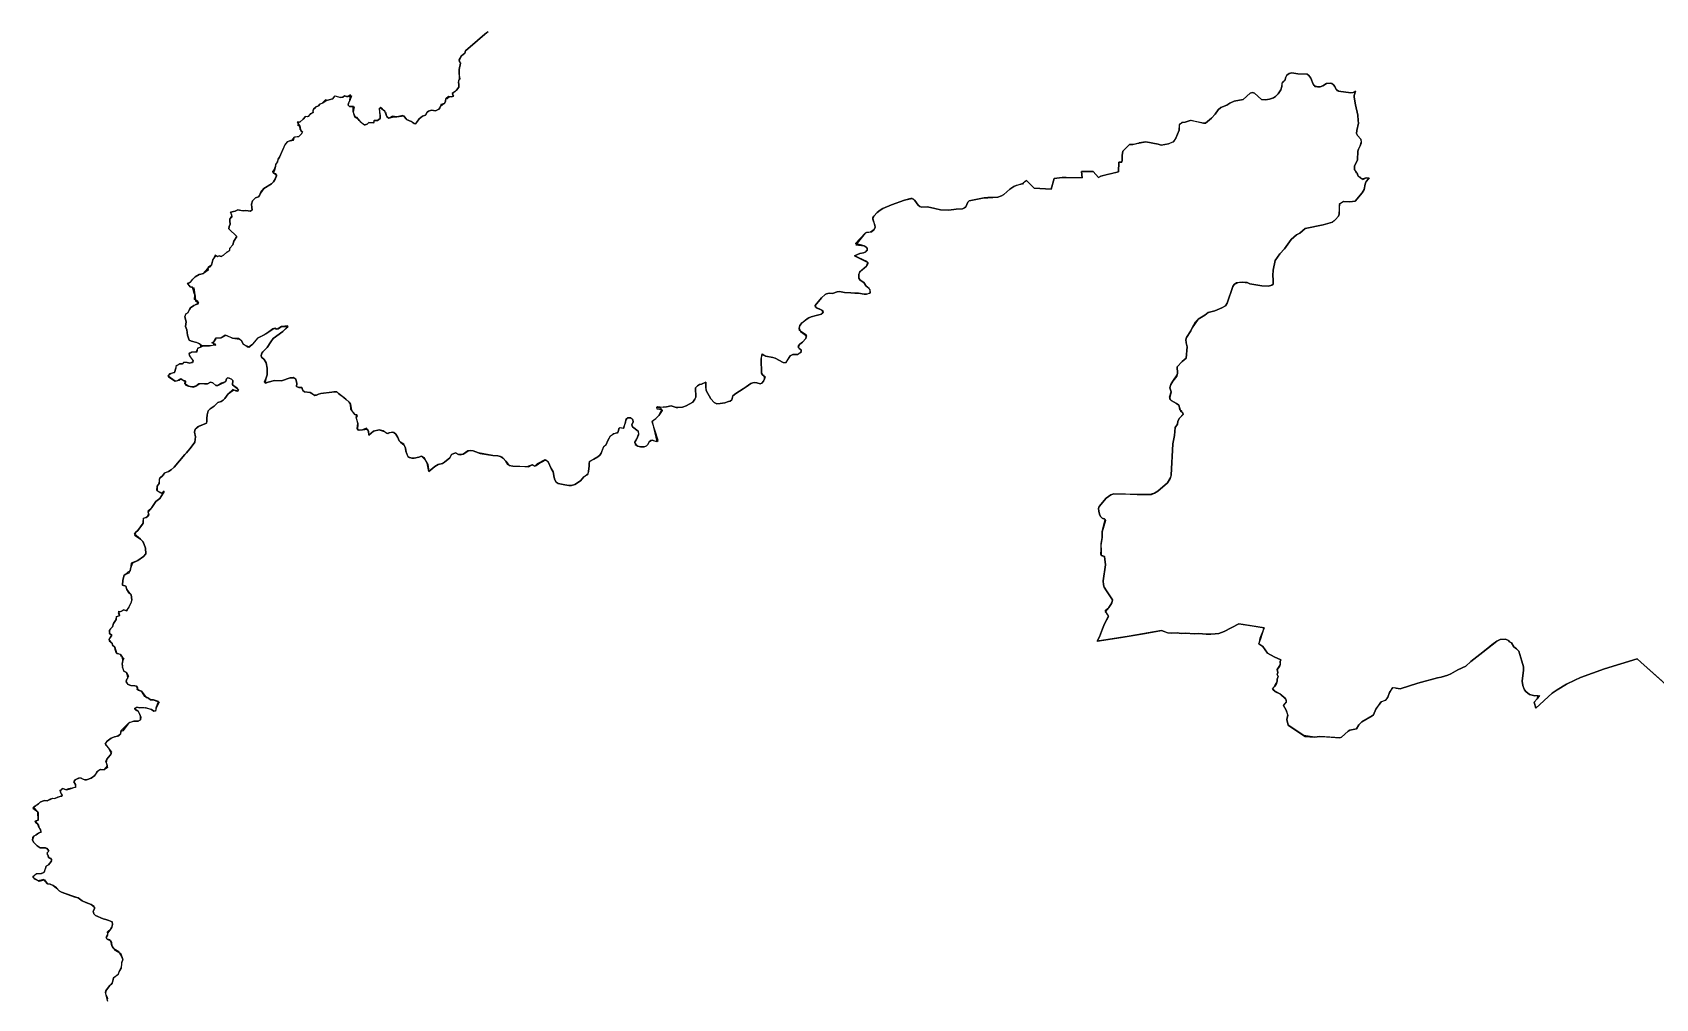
# Model space of a CAD drawing. Extents: x -74 to -34.8, y -33.8 to 5.3.
# Drawn here: x -38.766 to -36.813, y -7.14 to -5.977 of the extents above; entities that cross this region are included whole.
import ezdxf

# ---------------------------------------------------------------- set-up
doc = ezdxf.new("R2010")
doc.units = 0
doc.header["$LTSCALE"] = 2
doc.layers.add('UFEBRASIL', color=7, linetype='Continuous')

msp = doc.modelspace()

# ---------------------------------------------------------------- linework, layer by layer
at = {"layer": 'UFEBRASIL'}
for points in [[(-38.218, -5.977), (-38.2214, -5.9794), (-38.23, -5.9869), (-38.2445, -5.9995), (-38.2453, -6.002), (-38.2494, -6.0054), (-38.2527, -6.0119), (-38.2507, -6.0141), (-38.2524, -6.0217), (-38.2524, -6.027), (-38.2523, -6.034), (-38.2529, -6.0352), (-38.2532, -6.0375), (-38.2526, -6.0395), (-38.2526, -6.0431), (-38.2556, -6.0468), (-38.2608, -6.0514), (-38.2592, -6.0538), (-38.2614, -6.0548), (-38.265, -6.0542), (-38.2683, -6.0572), (-38.2687, -6.0577), (-38.2688, -6.0598), (-38.27, -6.0627), (-38.2744, -6.0638), (-38.2749, -6.0658), (-38.277, -6.07), (-38.2808, -6.0714), (-38.2854, -6.0709), (-38.289, -6.0721), (-38.2908, -6.0732), (-38.2928, -6.0768), (-38.2963, -6.0781), (-38.3004, -6.0811), (-38.3048, -6.087), (-38.3065, -6.087), (-38.3102, -6.0844), (-38.3158, -6.0819), (-38.3199, -6.077), (-38.3271, -6.0786), (-38.3324, -6.0781), (-38.3368, -6.0804), (-38.3396, -6.0777), (-38.34, -6.0765), (-38.3416, -6.0721), (-38.3445, -6.07), (-38.3468, -6.0673), (-38.3483, -6.07), (-38.3473, -6.077), (-38.3474, -6.0807), (-38.3504, -6.0832), (-38.3544, -6.0831), (-38.3559, -6.0864), (-38.361, -6.0857), (-38.3631, -6.0876), (-38.3662, -6.0883), (-38.3678, -6.0876), (-38.3725, -6.0833), (-38.3749, -6.0796), (-38.377, -6.0794), (-38.3781, -6.0775), (-38.3798, -6.0723), (-38.3798, -6.066), (-38.3842, -6.0662), (-38.3857, -6.0647), (-38.3855, -6.0624), (-38.3838, -6.0591), (-38.383, -6.0523), (-38.3856, -6.0543), (-38.3879, -6.0542), (-38.3904, -6.0533), (-38.3923, -6.055), (-38.395, -6.0554), (-38.4023, -6.054), (-38.4049, -6.0573), (-38.4106, -6.059), (-38.4132, -6.0583), (-38.4175, -6.0629), (-38.4198, -6.0636), (-38.4215, -6.0657), (-38.4242, -6.0667), (-38.4274, -6.0694), (-38.4282, -6.071), (-38.4281, -6.0735), (-38.4312, -6.0755), (-38.4347, -6.0789), (-38.4373, -6.0784), (-38.4399, -6.0817), (-38.4435, -6.0847), (-38.4473, -6.0853), (-38.444, -6.0901), (-38.4435, -6.0908), (-38.4433, -6.0953), (-38.4408, -6.0969), (-38.4421, -6.0993), (-38.4453, -6.1023), (-38.4512, -6.1037), (-38.4534, -6.1067), (-38.4591, -6.1089), (-38.4621, -6.1123), (-38.4684, -6.1272), (-38.47, -6.1297), (-38.4715, -6.1343), (-38.4734, -6.136), (-38.4734, -6.1384), (-38.4739, -6.1416), (-38.4746, -6.1433), (-38.476, -6.146), (-38.4753, -6.1466), (-38.4721, -6.1487), (-38.4721, -6.1497), (-38.4736, -6.1538), (-38.4755, -6.157), (-38.4781, -6.1594), (-38.4871, -6.1652), (-38.4911, -6.1705), (-38.4923, -6.1734), (-38.4936, -6.1751), (-38.4974, -6.1764), (-38.5008, -6.1797), (-38.502, -6.1838), (-38.5018, -6.188), (-38.5013, -6.1909), (-38.5031, -6.1922), (-38.5089, -6.1916), (-38.5128, -6.192), (-38.5185, -6.1909), (-38.5219, -6.1923), (-38.5272, -6.1934), (-38.5259, -6.1982), (-38.5259, -6.1994), (-38.528, -6.2019), (-38.5283, -6.2043), (-38.5278, -6.2081), (-38.5291, -6.2107), (-38.5293, -6.2137), (-38.5197, -6.223), (-38.5234, -6.2283), (-38.5247, -6.2329), (-38.5282, -6.2367), (-38.529, -6.2399), (-38.5316, -6.2415), (-38.5358, -6.2454), (-38.5385, -6.2469), (-38.5409, -6.2462), (-38.5429, -6.2467), (-38.5459, -6.2454), (-38.5485, -6.2507), (-38.5501, -6.2573), (-38.5535, -6.2592), (-38.5548, -6.2615), (-38.5544, -6.2634), (-38.5598, -6.2672), (-38.5629, -6.268), (-38.565, -6.2685), (-38.5697, -6.2715), (-38.5727, -6.2741), (-38.5762, -6.2783), (-38.5787, -6.2803), (-38.5771, -6.2816), (-38.576, -6.2835), (-38.5715, -6.2844), (-38.5704, -6.293), (-38.57, -6.2944), (-38.5695, -6.3005), (-38.566, -6.3026), (-38.5667, -6.3044), (-38.5714, -6.306), (-38.5753, -6.3086), (-38.5767, -6.3105), (-38.5787, -6.3148), (-38.5813, -6.3162), (-38.5821, -6.3193), (-38.5807, -6.3254), (-38.5815, -6.331), (-38.5797, -6.3351), (-38.5789, -6.3416), (-38.5771, -6.3474), (-38.5743, -6.3486), (-38.568, -6.3502), (-38.5632, -6.3527), (-38.5633, -6.356), (-38.5653, -6.3567), (-38.5667, -6.3571), (-38.5692, -6.3621), (-38.574, -6.3619), (-38.5771, -6.3642), (-38.5769, -6.3657), (-38.5759, -6.3678), (-38.5723, -6.3723), (-38.5731, -6.3749), (-38.5761, -6.3754), (-38.5796, -6.3743), (-38.5839, -6.3744), (-38.5851, -6.3762), (-38.5882, -6.376), (-38.593, -6.3793), (-38.5932, -6.3814), (-38.5949, -6.3866), (-38.6007, -6.388), (-38.6022, -6.3909), (-38.6018, -6.3917), (-38.5941, -6.3969), (-38.5893, -6.3956), (-38.5871, -6.3943), (-38.5832, -6.3965), (-38.5811, -6.3976), (-38.5824, -6.4003), (-38.581, -6.4018), (-38.5777, -6.4029), (-38.572, -6.4041), (-38.5691, -6.4029), (-38.5644, -6.3997), (-38.5588, -6.4003), (-38.555, -6.4002), (-38.5515, -6.3982), (-38.5487, -6.3989), (-38.5448, -6.4023), (-38.5427, -6.402), (-38.5363, -6.399), (-38.5329, -6.3969), (-38.5322, -6.3943), (-38.5308, -6.3931), (-38.5294, -6.3929), (-38.5263, -6.3947), (-38.5245, -6.3961), (-38.5248, -6.4012), (-38.5179, -6.4068), (-38.5198, -6.4093), (-38.5245, -6.4071), (-38.53, -6.4122), (-38.534, -6.4177), (-38.5362, -6.4199), (-38.5384, -6.4213), (-38.5426, -6.4228), (-38.547, -6.427), (-38.5517, -6.4302), (-38.5543, -6.4328), (-38.5554, -6.4375), (-38.556, -6.4418), (-38.5558, -6.4451), (-38.5564, -6.4476), (-38.567, -6.4521), (-38.5698, -6.4549), (-38.5705, -6.4582), (-38.5694, -6.464), (-38.5704, -6.4702), (-38.5758, -6.478), (-38.5786, -6.4813), (-38.5804, -6.4833), (-38.5823, -6.4854), (-38.595, -6.5004), (-38.5986, -6.5038), (-38.6019, -6.5057), (-38.6068, -6.5076), (-38.6084, -6.5104), (-38.613, -6.5147), (-38.6131, -6.5202), (-38.6156, -6.5233), (-38.6154, -6.5289), (-38.6135, -6.5296), (-38.6119, -6.5308), (-38.6094, -6.5318), (-38.6071, -6.5296), (-38.6084, -6.5319), (-38.6122, -6.5383), (-38.6171, -6.5419), (-38.6219, -6.5491), (-38.6269, -6.5547), (-38.6257, -6.558), (-38.6272, -6.5598), (-38.6289, -6.5609), (-38.6326, -6.5624), (-38.6326, -6.568), (-38.6331, -6.5692), (-38.6387, -6.5767), (-38.6411, -6.5787), (-38.643, -6.5821), (-38.6355, -6.5873), (-38.6326, -6.5905), (-38.6311, -6.5937), (-38.6297, -6.598), (-38.6292, -6.6046), (-38.6321, -6.608), (-38.6388, -6.6128), (-38.6467, -6.616), (-38.6476, -6.6228), (-38.6482, -6.6252), (-38.6509, -6.627), (-38.6532, -6.6293), (-38.6553, -6.6305), (-38.6568, -6.6366), (-38.6571, -6.6423), (-38.6533, -6.6438), (-38.6519, -6.6478), (-38.6484, -6.6524), (-38.647, -6.6542), (-38.646, -6.6603), (-38.6472, -6.664), (-38.6498, -6.669), (-38.6529, -6.6733), (-38.6556, -6.6723), (-38.6594, -6.674), (-38.6624, -6.6752), (-38.6614, -6.6794), (-38.665, -6.6811), (-38.665, -6.684), (-38.6681, -6.6886), (-38.6695, -6.6925), (-38.6732, -6.6972), (-38.6731, -6.7006), (-38.67, -6.7025), (-38.6737, -6.708), (-38.6734, -6.7096), (-38.6698, -6.7122), (-38.6693, -6.7148), (-38.6665, -6.717), (-38.6655, -6.7211), (-38.6641, -6.7248), (-38.6625, -6.7246), (-38.6597, -6.7261), (-38.6572, -6.7294), (-38.6558, -6.7309), (-38.657, -6.7331), (-38.6578, -6.7372), (-38.6572, -6.7395), (-38.6575, -6.7408), (-38.6555, -6.7458), (-38.6525, -6.7476), (-38.65, -6.7522), (-38.6519, -6.7555), (-38.6527, -6.7579), (-38.6527, -6.7598), (-38.6506, -6.7619), (-38.6473, -6.7632), (-38.6424, -6.7635), (-38.6403, -6.764), (-38.6394, -6.7659), (-38.6387, -6.769), (-38.6346, -6.7699), (-38.629, -6.7777), (-38.6262, -6.7786), (-38.6235, -6.7804), (-38.6201, -6.7805), (-38.6133, -6.7835), (-38.6166, -6.79), (-38.6174, -6.794), (-38.6195, -6.7943), (-38.6222, -6.7923), (-38.6314, -6.7903), (-38.6364, -6.7901), (-38.6401, -6.7892), (-38.6423, -6.7917), (-38.6412, -6.7928), (-38.6385, -6.7943), (-38.6363, -6.7983), (-38.6353, -6.8012), (-38.6355, -6.8046), (-38.6384, -6.806), (-38.6436, -6.8061), (-38.6502, -6.8084), (-38.6518, -6.8111), (-38.6541, -6.8141), (-38.6569, -6.8179), (-38.6594, -6.8185), (-38.6597, -6.822), (-38.6634, -6.8243), (-38.6671, -6.8249), (-38.6708, -6.8266), (-38.6756, -6.8302), (-38.6783, -6.8331), (-38.6779, -6.8345), (-38.674, -6.8382), (-38.6708, -6.8451), (-38.6723, -6.847), (-38.6762, -6.8521), (-38.677, -6.856), (-38.6754, -6.8618), (-38.6795, -6.8648), (-38.6837, -6.8645), (-38.6881, -6.8672), (-38.6907, -6.8714), (-38.6948, -6.8746), (-38.7004, -6.8766), (-38.7044, -6.8765), (-38.7072, -6.8749), (-38.7104, -6.8747), (-38.7142, -6.8768), (-38.7159, -6.8793), (-38.7139, -6.8825), (-38.714, -6.8861), (-38.7222, -6.8875), (-38.7255, -6.8887), (-38.7297, -6.8873), (-38.7324, -6.8904), (-38.7314, -6.8928), (-38.7297, -6.8956), (-38.7303, -6.8968), (-38.7351, -6.8976), (-38.7385, -6.8991), (-38.7425, -6.8997), (-38.7442, -6.8999), (-38.7479, -6.902), (-38.7514, -6.9018), (-38.7563, -6.9036), (-38.7585, -6.9058), (-38.7652, -6.9109), (-38.7592, -6.9155), (-38.7589, -6.9166), (-38.7588, -6.9253), (-38.7624, -6.9265), (-38.7596, -6.9299), (-38.7583, -6.9313), (-38.7575, -6.9346), (-38.7556, -6.938), (-38.7557, -6.9401), (-38.7584, -6.9408), (-38.761, -6.9432), (-38.764, -6.9446), (-38.7653, -6.9479), (-38.7656, -6.9495), (-38.764, -6.9524), (-38.7598, -6.9564), (-38.7563, -6.9585), (-38.7485, -6.9592), (-38.747, -6.9606), (-38.746, -6.9625), (-38.748, -6.9647), (-38.7481, -6.9667), (-38.7469, -6.9683), (-38.7458, -6.9705), (-38.7425, -6.9721), (-38.743, -6.9752), (-38.7443, -6.9766), (-38.7465, -6.9792), (-38.749, -6.9808), (-38.7519, -6.9886), (-38.755, -6.9896), (-38.761, -6.9901), (-38.765, -6.9939), (-38.7617, -6.9962), (-38.7577, -6.9986), (-38.751, -6.9973), (-38.7474, -7.0019), (-38.7442, -7.0025), (-38.7407, -7.0038), (-38.7366, -7.007), (-38.7333, -7.0104), (-38.7306, -7.012), (-38.7154, -7.0175), (-38.7121, -7.0185), (-38.7107, -7.019), (-38.7059, -7.0224), (-38.7013, -7.0246), (-38.6949, -7.0269), (-38.691, -7.03), (-38.691, -7.032), (-38.6927, -7.0349), (-38.6918, -7.0382), (-38.6898, -7.0402), (-38.6804, -7.044), (-38.6773, -7.0449), (-38.6738, -7.0462), (-38.6698, -7.0479), (-38.6692, -7.0511), (-38.6701, -7.0541), (-38.6713, -7.0562), (-38.6752, -7.0612), (-38.6753, -7.0636), (-38.6771, -7.0672), (-38.6758, -7.0687), (-38.6715, -7.0705), (-38.6704, -7.0727), (-38.67, -7.0766), (-38.6679, -7.0803), (-38.6667, -7.0817), (-38.6607, -7.0851), (-38.6598, -7.0855), (-38.6576, -7.0907), (-38.6571, -7.0942), (-38.6583, -7.0971), (-38.6583, -7.0978), (-38.6588, -7.1033), (-38.6609, -7.1069), (-38.663, -7.1116), (-38.6634, -7.1118), (-38.668, -7.115), (-38.6685, -7.1173), (-38.67, -7.1227), (-38.6729, -7.1249), (-38.6774, -7.1309), (-38.6777, -7.1343), (-38.6759, -7.1383), (-38.6755, -7.1403)], [(-36.7727, -6.7871), (-36.8308, -6.7353), (-36.835, -6.7311), (-36.8743, -6.7432), (-36.9034, -6.7536), (-36.9102, -6.7569), (-36.9199, -6.7616), (-36.9315, -6.7686), (-36.9373, -6.7726), (-36.9571, -6.7905), (-36.9591, -6.7833), (-36.9553, -6.7794), (-36.9543, -6.7756), (-36.9581, -6.7757), (-36.9646, -6.7741), (-36.9692, -6.7705), (-36.9707, -6.7683), (-36.9728, -6.7632), (-36.9733, -6.7582), (-36.9718, -6.7449), (-36.9718, -6.7406), (-36.9737, -6.7339), (-36.9776, -6.7219), (-36.9802, -6.719), (-36.9834, -6.7166), (-36.9862, -6.712), (-36.9888, -6.7108), (-36.9899, -6.7092), (-36.9935, -6.7075), (-36.9998, -6.7077), (-37.0039, -6.7097), (-37.01, -6.7145), (-37.0122, -6.7162), (-37.0208, -6.723), (-37.0353, -6.7342), (-37.0413, -6.7401), (-37.0507, -6.7444), (-37.0594, -6.7494), (-37.0629, -6.751), (-37.0709, -6.7533), (-37.0754, -6.7541), (-37.0991, -6.7606), (-37.1201, -6.7673), (-37.1251, -6.7665), (-37.1289, -6.766), (-37.1302, -6.7669), (-37.1331, -6.7715), (-37.135, -6.7773), (-37.1381, -6.7814), (-37.1437, -6.7833), (-37.1494, -6.7917), (-37.1522, -6.7984), (-37.1537, -6.7998), (-37.1663, -6.8071), (-37.1701, -6.8106), (-37.1728, -6.8153), (-37.1808, -6.8172), (-37.1829, -6.8183), (-37.1907, -6.8254), (-37.1927, -6.8261), (-37.217, -6.8246), (-37.2232, -6.8254), (-37.2359, -6.8236), (-37.2551, -6.8111), (-37.2564, -6.8041), (-37.2554, -6.7985), (-37.2572, -6.7928), (-37.2606, -6.7874), (-37.2571, -6.783), (-37.2579, -6.7795), (-37.2651, -6.7733), (-37.2723, -6.7694), (-37.2739, -6.7668), (-37.2717, -6.7648), (-37.2693, -6.7605), (-37.2683, -6.758), (-37.268, -6.7555), (-37.267, -6.7526), (-37.268, -6.75), (-37.2673, -6.7476), (-37.268, -6.744), (-37.2649, -6.739), (-37.2642, -6.738), (-37.2644, -6.7345), (-37.2639, -6.7322), (-37.2718, -6.7286), (-37.2799, -6.7242), (-37.2856, -6.7163), (-37.2902, -6.713), (-37.2877, -6.7065), (-37.2837, -6.6939), (-37.3143, -6.689), (-37.332, -6.6981), (-37.3384, -6.7006), (-37.3427, -6.7012), (-37.3534, -6.7013), (-37.3625, -6.7006), (-37.3675, -6.7012), (-37.3784, -6.7004), (-37.3838, -6.7005), (-37.3883, -6.6998), (-37.3958, -6.7004), (-37.4, -6.6997), (-37.4073, -6.6972), (-37.4463, -6.7037), (-37.4847, -6.71), (-37.482, -6.7046), (-37.4781, -6.6952), (-37.476, -6.689), (-37.4709, -6.6795), (-37.4722, -6.6777), (-37.4752, -6.6728), (-37.4708, -6.6693), (-37.4682, -6.6656), (-37.4671, -6.6636), (-37.4662, -6.66), (-37.4736, -6.6493), (-37.4764, -6.6448), (-37.4772, -6.6419), (-37.4774, -6.6374), (-37.4745, -6.6179), (-37.476, -6.6081), (-37.48, -6.6062), (-37.4804, -6.6052), (-37.4797, -6.5999), (-37.4799, -6.5926), (-37.4785, -6.5851), (-37.4786, -6.5782), (-37.4751, -6.5635), (-37.476, -6.5627), (-37.4787, -6.5617), (-37.4806, -6.5598), (-37.4819, -6.5572), (-37.4829, -6.5533), (-37.4831, -6.5504), (-37.4824, -6.5477), (-37.4737, -6.5376), (-37.4681, -6.5339), (-37.4647, -6.5327), (-37.4449, -6.5331), (-37.4366, -6.5332), (-37.4193, -6.5332), (-37.4157, -6.5319), (-37.4117, -6.5295), (-37.4, -6.5195), (-37.3962, -6.5125), (-37.3958, -6.5101), (-37.3935, -6.4722), (-37.3917, -6.4625), (-37.391, -6.4528), (-37.388, -6.4486), (-37.3876, -6.4451), (-37.3858, -6.4415), (-37.3813, -6.4368), (-37.3828, -6.4336), (-37.3852, -6.4316), (-37.3856, -6.4286), (-37.3866, -6.426), (-37.3891, -6.4237), (-37.3958, -6.4201), (-37.3977, -6.4163), (-37.3955, -6.4099), (-37.3972, -6.4051), (-37.3961, -6.4011), (-37.3936, -6.397), (-37.3885, -6.3895), (-37.3882, -6.3872), (-37.3885, -6.3797), (-37.3824, -6.3734), (-37.3775, -6.3693), (-37.3763, -6.3558), (-37.3778, -6.3504), (-37.3781, -6.347), (-37.3773, -6.3444), (-37.372, -6.3365), (-37.3706, -6.3326), (-37.3665, -6.3256), (-37.3634, -6.3222), (-37.355, -6.3173), (-37.3511, -6.3144), (-37.343, -6.3121), (-37.3348, -6.3088), (-37.3304, -6.3063), (-37.3282, -6.3032), (-37.3215, -6.2828), (-37.3199, -6.2806), (-37.3151, -6.2782), (-37.3098, -6.2778), (-37.3065, -6.2781), (-37.3042, -6.2783), (-37.301, -6.2796), (-37.2868, -6.2823), (-37.2787, -6.2825), (-37.2747, -6.2814), (-37.2731, -6.28), (-37.2729, -6.2749), (-37.2735, -6.2698), (-37.273, -6.2632), (-37.2706, -6.2517), (-37.2648, -6.2436), (-37.2595, -6.2378), (-37.2515, -6.2265), (-37.2451, -6.2206), (-37.2407, -6.2189), (-37.2343, -6.2133), (-37.2127, -6.2089), (-37.2016, -6.2057), (-37.1978, -6.2025), (-37.1942, -6.1982), (-37.1935, -6.1959), (-37.1929, -6.1831), (-37.1885, -6.1807), (-37.1809, -6.1809), (-37.1742, -6.1801), (-37.1657, -6.1704), (-37.1635, -6.1662), (-37.1624, -6.1599), (-37.1613, -6.1575), (-37.1578, -6.1527), (-37.1609, -6.1522), (-37.1664, -6.1539), (-37.1706, -6.1503), (-37.1713, -6.1493), (-37.1718, -6.1464), (-37.1737, -6.1441), (-37.1751, -6.1422), (-37.175, -6.1383), (-37.1717, -6.1306), (-37.171, -6.1201), (-37.1702, -6.1176), (-37.1684, -6.1138), (-37.1668, -6.1086), (-37.1677, -6.1058), (-37.1716, -6.1013), (-37.1726, -6.0986), (-37.1725, -6.0952), (-37.1705, -6.0862), (-37.1706, -6.0831), (-37.1713, -6.0769), (-37.174, -6.0642), (-37.1756, -6.0549), (-37.1755, -6.0529), (-37.1739, -6.048), (-37.1768, -6.0495), (-37.1794, -6.05), (-37.1943, -6.048), (-37.1973, -6.0459), (-37.1987, -6.0424), (-37.2003, -6.0403), (-37.2022, -6.0388), (-37.2044, -6.0382), (-37.2087, -6.0385), (-37.2134, -6.0413), (-37.2164, -6.0425), (-37.2197, -6.0426), (-37.224, -6.0411), (-37.225, -6.0393), (-37.2277, -6.0323), (-37.2299, -6.0289), (-37.2319, -6.0276), (-37.2433, -6.0269), (-37.2506, -6.0259), (-37.2538, -6.0266), (-37.2565, -6.0285), (-37.258, -6.0317), (-37.2584, -6.0341), (-37.2626, -6.0385), (-37.2627, -6.0424), (-37.2636, -6.0464), (-37.2668, -6.0511), (-37.27, -6.0542), (-37.2725, -6.0557), (-37.2774, -6.0573), (-37.2823, -6.0582), (-37.2869, -6.058), (-37.2956, -6.0501), (-37.298, -6.0496), (-37.3006, -6.0503), (-37.3092, -6.0578), (-37.3197, -6.06), (-37.3252, -6.0625), (-37.3288, -6.0647), (-37.3358, -6.0675), (-37.339, -6.0704), (-37.3428, -6.0757), (-37.3472, -6.0804), (-37.3544, -6.0865), (-37.3569, -6.0864), (-37.3729, -6.083), (-37.3788, -6.0851), (-37.3823, -6.0856), (-37.3855, -6.0883), (-37.3859, -6.0893), (-37.3862, -6.0948), (-37.39, -6.1044), (-37.3936, -6.1094), (-37.3988, -6.1114), (-37.4078, -6.1128), (-37.4114, -6.1115), (-37.426, -6.109), (-37.4343, -6.11), (-37.4346, -6.1107), (-37.4418, -6.1122), (-37.4457, -6.1122), (-37.4539, -6.1201), (-37.4547, -6.1254), (-37.4545, -6.1305), (-37.4549, -6.1332), (-37.4587, -6.1332), (-37.4589, -6.145), (-37.4803, -6.1503), (-37.483, -6.1517), (-37.4894, -6.1444), (-37.5034, -6.1444), (-37.5029, -6.1521), (-37.5219, -6.1518), (-37.5268, -6.1517), (-37.5364, -6.1528), (-37.54, -6.1659), (-37.5607, -6.1645), (-37.5696, -6.1554), (-37.5738, -6.1588), (-37.5747, -6.1597), (-37.5823, -6.1615), (-37.5849, -6.1626), (-37.5899, -6.1659), (-37.597, -6.1721), (-37.5999, -6.174), (-37.6042, -6.1753), (-37.6162, -6.1757), (-37.6207, -6.1761), (-37.6385, -6.1798), (-37.6402, -6.1816), (-37.6428, -6.1871), (-37.6445, -6.1884), (-37.6467, -6.1894), (-37.6544, -6.1898), (-37.6631, -6.191), (-37.6732, -6.1906), (-37.6801, -6.1892), (-37.6889, -6.1869), (-37.6959, -6.1873), (-37.6982, -6.1866), (-37.7001, -6.1851), (-37.7041, -6.1796), (-37.7075, -6.1769), (-37.709, -6.177), (-37.7164, -6.1792), (-37.7321, -6.1848), (-37.7424, -6.189), (-37.7458, -6.191), (-37.7492, -6.1938), (-37.7535, -6.1985), (-37.7549, -6.2021), (-37.7521, -6.2091), (-37.7519, -6.2116), (-37.7531, -6.2144), (-37.7576, -6.2177), (-37.7621, -6.2179), (-37.7638, -6.2189), (-37.775, -6.2327), (-37.7652, -6.2341), (-37.7616, -6.2363), (-37.7614, -6.2396), (-37.7631, -6.2411), (-37.7658, -6.2423), (-37.7702, -6.2431), (-37.7766, -6.2459), (-37.7605, -6.2541), (-37.7605, -6.2558), (-37.7624, -6.2587), (-37.7705, -6.2656), (-37.7714, -6.2681), (-37.7714, -6.2731), (-37.77, -6.2753), (-37.7656, -6.2782), (-37.7627, -6.2826), (-37.7581, -6.2866), (-37.7577, -6.2908), (-37.7583, -6.2913), (-37.7621, -6.2921), (-37.7649, -6.2922), (-37.7717, -6.2909), (-37.7763, -6.2909), (-37.781, -6.2908), (-37.7888, -6.2901), (-37.7945, -6.289), (-37.7974, -6.2894), (-37.8031, -6.2913), (-37.807, -6.291), (-37.8104, -6.2917), (-37.8121, -6.2927), (-37.8162, -6.2967), (-37.824, -6.306), (-37.8228, -6.3087), (-37.8167, -6.311), (-37.8143, -6.3139), (-37.8148, -6.3151), (-37.8165, -6.3162), (-37.8227, -6.3178), (-37.8287, -6.3195), (-37.8314, -6.3205), (-37.8337, -6.3218), (-37.841, -6.3278), (-37.8425, -6.33), (-37.8432, -6.3331), (-37.8417, -6.3372), (-37.8343, -6.3424), (-37.8353, -6.3457), (-37.8391, -6.3498), (-37.8426, -6.3523), (-37.8443, -6.3562), (-37.8434, -6.3577), (-37.8409, -6.3593), (-37.8415, -6.363), (-37.8454, -6.3647), (-37.8509, -6.365), (-37.8542, -6.3663), (-37.8598, -6.3749), (-37.8624, -6.3745), (-37.8721, -6.3692), (-37.8748, -6.3684), (-37.8833, -6.367), (-37.8886, -6.3651), (-37.8891, -6.3704), (-37.8885, -6.3872), (-37.8873, -6.3892), (-37.8843, -6.3917), (-37.8848, -6.394), (-37.8862, -6.397), (-37.8882, -6.3995), (-37.8903, -6.4001), (-37.894, -6.3989), (-37.8968, -6.3986), (-37.8989, -6.3988), (-37.9015, -6.3997), (-37.9069, -6.4036), (-37.9107, -6.4063), (-37.9194, -6.4116), (-37.9229, -6.4147), (-37.9242, -6.4193), (-37.9261, -6.4211), (-37.9281, -6.4216), (-37.9327, -6.4232), (-37.9384, -6.424), (-37.9423, -6.4241), (-37.9454, -6.4226), (-37.9494, -6.418), (-37.9552, -6.4081), (-37.9555, -6.4029), (-37.9554, -6.3982), (-37.9606, -6.4005), (-37.9631, -6.4008), (-37.9657, -6.4024), (-37.968, -6.4051), (-37.9677, -6.4162), (-37.9687, -6.4187), (-37.9711, -6.4224), (-37.9791, -6.4267), (-37.9834, -6.4281), (-37.989, -6.4286), (-37.9911, -6.4286), (-37.9973, -6.4265), (-38.0028, -6.428), (-38.0067, -6.4281), (-38.0148, -6.4288), (-38.0144, -6.4304), (-38.0084, -6.4311), (-38.0082, -6.4322), (-38.0121, -6.4383), (-38.0155, -6.442), (-38.02, -6.446), (-38.0198, -6.4469), (-38.0143, -6.4694), (-38.0156, -6.4694), (-38.0201, -6.4681), (-38.0218, -6.4685), (-38.0235, -6.4701), (-38.0251, -6.4733), (-38.0271, -6.4751), (-38.0295, -6.4758), (-38.0342, -6.4758), (-38.0374, -6.4752), (-38.0411, -6.4712), (-38.0409, -6.4703), (-38.0387, -6.4665), (-38.0363, -6.46), (-38.037, -6.4571), (-38.0439, -6.452), (-38.0445, -6.4493), (-38.0431, -6.446), (-38.0434, -6.4433), (-38.0463, -6.4409), (-38.0497, -6.441), (-38.0519, -6.4434), (-38.052, -6.4462), (-38.055, -6.4539), (-38.0592, -6.4531), (-38.0606, -6.4545), (-38.0619, -6.4594), (-38.0671, -6.4605), (-38.0709, -6.4639), (-38.0734, -6.4682), (-38.0756, -6.4733), (-38.0791, -6.4768), (-38.0814, -6.4835), (-38.083, -6.4859), (-38.0856, -6.4882), (-38.0901, -6.491), (-38.0954, -6.4936), (-38.0959, -6.4961), (-38.0959, -6.499), (-38.0966, -6.5055), (-38.098, -6.5095), (-38.1023, -6.5119), (-38.1061, -6.5169), (-38.1132, -6.5213), (-38.1171, -6.5227), (-38.1202, -6.5224), (-38.125, -6.5219), (-38.1332, -6.52), (-38.1355, -6.5185), (-38.1372, -6.5155), (-38.1381, -6.5128), (-38.1391, -6.5059), (-38.1414, -6.5022), (-38.1451, -6.4942), (-38.149, -6.4917), (-38.1585, -6.4964), (-38.1612, -6.4991), (-38.1624, -6.499), (-38.1643, -6.4976), (-38.1707, -6.4999), (-38.1875, -6.4992), (-38.1923, -6.4983), (-38.1936, -6.4971), (-38.1961, -6.4934), (-38.2006, -6.4883), (-38.2027, -6.4876), (-38.2057, -6.487), (-38.2117, -6.4864), (-38.229, -6.4833), (-38.2356, -6.4809), (-38.2392, -6.4803), (-38.2417, -6.4808), (-38.2473, -6.485), (-38.2529, -6.4854), (-38.2531, -6.4853), (-38.2565, -6.4832), (-38.2614, -6.4851), (-38.2636, -6.4894), (-38.2698, -6.4944), (-38.2725, -6.4959), (-38.2776, -6.4973), (-38.2815, -6.4995), (-38.2887, -6.5056), (-38.2907, -6.4956), (-38.294, -6.4894), (-38.2975, -6.4872), (-38.3007, -6.4885), (-38.3063, -6.4898), (-38.3105, -6.4893), (-38.3128, -6.4883), (-38.3141, -6.4873), (-38.3165, -6.481), (-38.3168, -6.4775), (-38.319, -6.4728), (-38.3228, -6.4703), (-38.3243, -6.4687), (-38.3261, -6.4646), (-38.3284, -6.4607), (-38.3307, -6.4589), (-38.3328, -6.4582), (-38.338, -6.4601), (-38.3393, -6.4601), (-38.3438, -6.4567), (-38.3486, -6.4557), (-38.3552, -6.4572), (-38.361, -6.462), (-38.3614, -6.4572), (-38.3638, -6.4536), (-38.3687, -6.4556), (-38.3737, -6.4558), (-38.3748, -6.454), (-38.3743, -6.4477), (-38.3747, -6.446), (-38.3763, -6.4404), (-38.3751, -6.4374), (-38.3778, -6.4369), (-38.3826, -6.4305), (-38.383, -6.4248), (-38.3845, -6.4222), (-38.3885, -6.4187), (-38.3922, -6.4158), (-38.3976, -6.4119), (-38.3993, -6.4098), (-38.403, -6.4098), (-38.4055, -6.4101), (-38.4188, -6.4119), (-38.4215, -6.4127), (-38.4238, -6.4138), (-38.4271, -6.4138), (-38.4295, -6.4116), (-38.4317, -6.4104), (-38.4383, -6.4099), (-38.4402, -6.408), (-38.4416, -6.4047), (-38.4451, -6.4045), (-38.448, -6.4034), (-38.4474, -6.3999), (-38.4488, -6.3946), (-38.4521, -6.3925), (-38.4556, -6.3929), (-38.4658, -6.3964), (-38.4744, -6.3961), (-38.4822, -6.398), (-38.4862, -6.3988), (-38.4865, -6.3977), (-38.4844, -6.3931), (-38.4834, -6.3895), (-38.4831, -6.3811), (-38.4843, -6.375), (-38.487, -6.3709), (-38.4902, -6.3681), (-38.4905, -6.3661), (-38.4898, -6.3634), (-38.4886, -6.3616), (-38.4831, -6.3566), (-38.4789, -6.3494), (-38.476, -6.3457), (-38.4645, -6.3371), (-38.4585, -6.3311), (-38.4584, -6.3302), (-38.4661, -6.3313), (-38.4712, -6.3343), (-38.4736, -6.3332), (-38.4765, -6.3338), (-38.4812, -6.3374), (-38.4863, -6.3412), (-38.4942, -6.3448), (-38.5018, -6.3531), (-38.5062, -6.3565), (-38.5121, -6.3522), (-38.5139, -6.3488), (-38.5166, -6.3462), (-38.5179, -6.3457), (-38.5248, -6.3452), (-38.5338, -6.3417), (-38.5386, -6.3448), (-38.5454, -6.3455), (-38.5452, -6.3469), (-38.5475, -6.3493), (-38.5482, -6.3518), (-38.5451, -6.3538), (-38.5527, -6.3546), (-38.5604, -6.3546), (-38.5626, -6.3546), (-38.5644, -6.3518), (-38.5681, -6.3502), (-38.5743, -6.3486), (-38.5771, -6.3474), (-38.5789, -6.3416), (-38.5797, -6.3351), (-38.5815, -6.331), (-38.5807, -6.3254), (-38.5821, -6.3193), (-38.5806, -6.3155), (-38.5787, -6.3148), (-38.5767, -6.3105), (-38.5753, -6.3086), (-38.5714, -6.306), (-38.566, -6.3026), (-38.5666, -6.3008), (-38.5706, -6.2988), (-38.5704, -6.293), (-38.571, -6.2911), (-38.5731, -6.2838), (-38.576, -6.2835), (-38.5771, -6.2816), (-38.5791, -6.2791), (-38.5753, -6.2778), (-38.5727, -6.2741), (-38.5697, -6.2715), (-38.565, -6.2685), (-38.5629, -6.268), (-38.5598, -6.2672), (-38.5548, -6.2615), (-38.5535, -6.2592), (-38.5519, -6.2592), (-38.5501, -6.2573), (-38.5485, -6.2507), (-38.5446, -6.2456), (-38.5429, -6.2467), (-38.5409, -6.2462), (-38.5385, -6.2469), (-38.5358, -6.2454), (-38.5316, -6.2415), (-38.5283, -6.2392), (-38.5282, -6.2367), (-38.5247, -6.2329), (-38.5234, -6.2283), (-38.5197, -6.223), (-38.5293, -6.2137), (-38.5291, -6.2107), (-38.5278, -6.2081), (-38.5283, -6.2043), (-38.528, -6.2019), (-38.5259, -6.1982), (-38.5259, -6.1969), (-38.5272, -6.1934), (-38.5219, -6.1923), (-38.5185, -6.1909), (-38.5123, -6.1921), (-38.5089, -6.1916), (-38.5031, -6.1922), (-38.5013, -6.1909), (-38.5018, -6.188), (-38.502, -6.1838), (-38.5008, -6.1797), (-38.4974, -6.1764), (-38.4936, -6.1751), (-38.4923, -6.1734), (-38.4907, -6.1696), (-38.4871, -6.1652), (-38.4781, -6.1594), (-38.4755, -6.157), (-38.4729, -6.152), (-38.4721, -6.1487), (-38.4728, -6.1475), (-38.476, -6.146), (-38.4764, -6.1444), (-38.4739, -6.1416), (-38.4744, -6.1411), (-38.4734, -6.1384), (-38.4726, -6.1348), (-38.4705, -6.1329), (-38.47, -6.1297), (-38.4684, -6.1272), (-38.4612, -6.1114), (-38.4577, -6.108), (-38.4515, -6.1067), (-38.4502, -6.1027), (-38.4453, -6.1023), (-38.4421, -6.0993), (-38.4408, -6.0969), (-38.4436, -6.0938), (-38.444, -6.0901), (-38.4458, -6.0895), (-38.4457, -6.0855), (-38.4435, -6.0847), (-38.4399, -6.0817), (-38.4373, -6.0784), (-38.4331, -6.0781), (-38.4307, -6.0747), (-38.4281, -6.0735), (-38.4274, -6.0694), (-38.426, -6.0686), (-38.4242, -6.0667), (-38.4215, -6.0657), (-38.4198, -6.0636), (-38.4161, -6.062), (-38.4121, -6.0593), (-38.4099, -6.0581), (-38.4037, -6.0567), (-38.4015, -6.0535), (-38.395, -6.0554), (-38.3923, -6.055), (-38.3904, -6.0533), (-38.3879, -6.0542), (-38.3856, -6.0543), (-38.3818, -6.0535), (-38.3838, -6.0591), (-38.3855, -6.0624), (-38.3857, -6.0647), (-38.3841, -6.0662), (-38.3784, -6.0668), (-38.3798, -6.0733), (-38.3781, -6.0775), (-38.377, -6.0794), (-38.3743, -6.0811), (-38.3713, -6.0844), (-38.3662, -6.0883), (-38.3652, -6.0885), (-38.3631, -6.0876), (-38.361, -6.0857), (-38.3546, -6.0855), (-38.3544, -6.0831), (-38.3504, -6.0832), (-38.3474, -6.0807), (-38.3473, -6.077), (-38.3481, -6.0683), (-38.3454, -6.0681), (-38.3445, -6.07), (-38.3408, -6.0732), (-38.3396, -6.0777), (-38.3393, -6.0786), (-38.3368, -6.0804), (-38.3309, -6.0786), (-38.3271, -6.0786), (-38.3188, -6.0776), (-38.3158, -6.0819), (-38.3102, -6.0844), (-38.3048, -6.087), (-38.3038, -6.0865), (-38.3004, -6.0811), (-38.2963, -6.0781), (-38.2928, -6.0768), (-38.2908, -6.0732), (-38.289, -6.0721), (-38.2854, -6.0709), (-38.2808, -6.0714), (-38.2756, -6.0687), (-38.2749, -6.0658), (-38.2725, -6.0639), (-38.27, -6.0627), (-38.2688, -6.0598), (-38.2683, -6.0572), (-38.2665, -6.0568), (-38.2637, -6.0541), (-38.2614, -6.0548), (-38.2592, -6.0538), (-38.2602, -6.0497), (-38.2556, -6.0468), (-38.2526, -6.0431), (-38.2526, -6.0395), (-38.2532, -6.0375), (-38.2523, -6.034), (-38.2512, -6.0331), (-38.2524, -6.027), (-38.2524, -6.0217), (-38.2507, -6.0141), (-38.2522, -6.0102), (-38.2494, -6.0054), (-38.2453, -6.002), (-38.2445, -5.9995), (-38.23, -5.9869), (-38.2214, -5.9794), (-38.2173, -5.9759)], [(-38.6749, -7.1438), (-38.6765, -7.1376), (-38.6779, -7.1327), (-38.6774, -7.1309), (-38.6729, -7.1249), (-38.6694, -7.1209), (-38.668, -7.115), (-38.6622, -7.1102), (-38.6609, -7.1069), (-38.6584, -7.1018), (-38.6577, -7.0956), (-38.6564, -7.0924), (-38.6576, -7.0907), (-38.6607, -7.0851), (-38.6617, -7.0838), (-38.6679, -7.0803), (-38.6689, -7.0791), (-38.67, -7.0766), (-38.6712, -7.0709), (-38.6726, -7.0694), (-38.6758, -7.0687), (-38.6771, -7.0662), (-38.675, -7.0625), (-38.6753, -7.0598), (-38.6713, -7.0562), (-38.6701, -7.0541), (-38.6692, -7.0511), (-38.6698, -7.0477), (-38.6738, -7.0462), (-38.6773, -7.0449), (-38.6804, -7.044), (-38.6898, -7.0402), (-38.6918, -7.0382), (-38.6927, -7.0349), (-38.691, -7.032), (-38.6914, -7.0291), (-38.6949, -7.0269), (-38.7023, -7.0242), (-38.7059, -7.0224), (-38.7107, -7.019), (-38.7135, -7.0181), (-38.7171, -7.0169), (-38.7306, -7.012), (-38.7333, -7.0104), (-38.7368, -7.0067), (-38.7407, -7.0038), (-38.7442, -7.0025), (-38.7474, -7.0019), (-38.7519, -6.9969), (-38.7587, -6.9985), (-38.7627, -6.9962), (-38.7651, -6.9932), (-38.761, -6.9901), (-38.7547, -6.9896), (-38.7511, -6.9877), (-38.749, -6.9808), (-38.7465, -6.9792), (-38.743, -6.9752), (-38.7423, -6.9743), (-38.7433, -6.9714), (-38.7462, -6.9704), (-38.7469, -6.9683), (-38.748, -6.9647), (-38.746, -6.9625), (-38.747, -6.9606), (-38.7503, -6.9585), (-38.7573, -6.9582), (-38.7598, -6.9564), (-38.764, -6.9524), (-38.7656, -6.9495), (-38.7651, -6.9463), (-38.764, -6.9446), (-38.761, -6.9432), (-38.758, -6.9407), (-38.7552, -6.9391), (-38.7561, -6.9362), (-38.7575, -6.9346), (-38.7596, -6.9299), (-38.7612, -6.9293), (-38.7624, -6.9265), (-38.7588, -6.9253), (-38.7592, -6.9155), (-38.7602, -6.914), (-38.7642, -6.9093), (-38.7585, -6.9058), (-38.7563, -6.9036), (-38.7514, -6.9018), (-38.7479, -6.902), (-38.7425, -6.8997), (-38.7412, -6.8988), (-38.7385, -6.8991), (-38.7351, -6.8976), (-38.7297, -6.8956), (-38.7298, -6.8946), (-38.7314, -6.8928), (-38.7324, -6.8892), (-38.7287, -6.8874), (-38.7243, -6.8887), (-38.7204, -6.8875), (-38.7135, -6.8853), (-38.7139, -6.8825), (-38.7159, -6.8793), (-38.7142, -6.8768), (-38.7091, -6.8744), (-38.7072, -6.8749), (-38.7024, -6.8769), (-38.7004, -6.8766), (-38.6948, -6.8746), (-38.6907, -6.8714), (-38.6867, -6.8658), (-38.6837, -6.8645), (-38.6795, -6.8648), (-38.6752, -6.86), (-38.6772, -6.8543), (-38.6762, -6.8521), (-38.6723, -6.847), (-38.6703, -6.8434), (-38.674, -6.8382), (-38.6783, -6.8331), (-38.6769, -6.8317), (-38.6756, -6.8302), (-38.6708, -6.8266), (-38.6671, -6.8249), (-38.6618, -6.8237), (-38.6597, -6.822), (-38.6587, -6.8175), (-38.6572, -6.8158), (-38.6569, -6.8155), (-38.654, -6.8125), (-38.652, -6.8104), (-38.6484, -6.8074), (-38.6436, -6.8061), (-38.6384, -6.806), (-38.6355, -6.8046), (-38.6355, -6.8003), (-38.6363, -6.7983), (-38.6385, -6.7943), (-38.6424, -6.7916), (-38.6426, -6.7904), (-38.6401, -6.7892), (-38.6364, -6.7901), (-38.6295, -6.7899), (-38.6222, -6.7923), (-38.6195, -6.7943), (-38.6169, -6.7931), (-38.6166, -6.79), (-38.6139, -6.7824), (-38.6201, -6.7805), (-38.6235, -6.7804), (-38.6262, -6.7786), (-38.6304, -6.7763), (-38.6346, -6.7699), (-38.6395, -6.768), (-38.6394, -6.7659), (-38.6403, -6.764), (-38.6424, -6.7635), (-38.6473, -6.7632), (-38.6506, -6.7619), (-38.6527, -6.7579), (-38.6519, -6.7555), (-38.6509, -6.7546), (-38.6514, -6.7514), (-38.6525, -6.7476), (-38.6555, -6.7458), (-38.6572, -6.7395), (-38.6578, -6.7372), (-38.6573, -6.7359), (-38.657, -6.7331), (-38.6572, -6.7294), (-38.6584, -6.7286), (-38.6597, -6.7261), (-38.6641, -6.7248), (-38.6649, -6.7241), (-38.6663, -6.7198), (-38.6665, -6.717), (-38.6693, -6.7148), (-38.6698, -6.7122), (-38.6737, -6.708), (-38.6731, -6.707), (-38.67, -6.7025), (-38.6731, -6.7006), (-38.6722, -6.6955), (-38.6695, -6.6925), (-38.6681, -6.6886), (-38.665, -6.684), (-38.6645, -6.6802), (-38.6606, -6.6788), (-38.6615, -6.6739), (-38.6594, -6.674), (-38.6556, -6.6723), (-38.652, -6.6732), (-38.6498, -6.669), (-38.6464, -6.6624), (-38.646, -6.6603), (-38.647, -6.6542), (-38.6494, -6.652), (-38.6519, -6.6478), (-38.6533, -6.6438), (-38.6571, -6.6423), (-38.6568, -6.6366), (-38.6553, -6.6305), (-38.6532, -6.6293), (-38.6491, -6.6276), (-38.6482, -6.6252), (-38.6476, -6.6228), (-38.6448, -6.6156), (-38.6388, -6.6128), (-38.6321, -6.608), (-38.6292, -6.6046), (-38.6297, -6.598), (-38.6311, -6.5937), (-38.6329, -6.5899), (-38.6355, -6.5873), (-38.6429, -6.5812), (-38.6411, -6.5787), (-38.6387, -6.5767), (-38.6326, -6.568), (-38.6324, -6.5665), (-38.632, -6.5617), (-38.6289, -6.5609), (-38.6272, -6.5598), (-38.6257, -6.5562), (-38.6266, -6.553), (-38.6219, -6.5491), (-38.6171, -6.5419), (-38.6122, -6.5383), (-38.6084, -6.5319), (-38.6071, -6.5295), (-38.6105, -6.5323), (-38.6119, -6.5308), (-38.6154, -6.5289), (-38.6161, -6.5281), (-38.6156, -6.5233), (-38.6131, -6.5202), (-38.6123, -6.5132), (-38.6082, -6.5098), (-38.6064, -6.5072), (-38.6019, -6.5057), (-38.5986, -6.5038), (-38.595, -6.5004), (-38.5823, -6.4854), (-38.5804, -6.4833), (-38.5786, -6.4813), (-38.5758, -6.478), (-38.5704, -6.4702), (-38.5694, -6.464), (-38.5705, -6.4582), (-38.5698, -6.4549), (-38.5657, -6.4515), (-38.5564, -6.4476), (-38.5558, -6.4451), (-38.556, -6.4418), (-38.5554, -6.4375), (-38.5543, -6.4328), (-38.5517, -6.4302), (-38.547, -6.427), (-38.5426, -6.4228), (-38.5384, -6.4213), (-38.5362, -6.4199), (-38.534, -6.4177), (-38.53, -6.4122), (-38.5235, -6.4072), (-38.5179, -6.4087), (-38.5189, -6.4057), (-38.5248, -6.4012), (-38.5245, -6.3961), (-38.5263, -6.3947), (-38.5308, -6.3931), (-38.5322, -6.3943), (-38.5329, -6.3969), (-38.5335, -6.3976), (-38.5381, -6.3993), (-38.5427, -6.402), (-38.5448, -6.4023), (-38.5487, -6.3989), (-38.5515, -6.3982), (-38.555, -6.4002), (-38.5588, -6.4003), (-38.5654, -6.4001), (-38.5691, -6.4029), (-38.5734, -6.4038), (-38.5777, -6.4029), (-38.5824, -6.4003), (-38.5822, -6.3994), (-38.5815, -6.3967), (-38.5836, -6.3964), (-38.5872, -6.3943), (-38.5911, -6.3965), (-38.5941, -6.3969), (-38.6022, -6.3909), (-38.602, -6.3896), (-38.5989, -6.3872), (-38.5949, -6.3866), (-38.5932, -6.3814), (-38.5925, -6.3782), (-38.5882, -6.376), (-38.5851, -6.3762), (-38.583, -6.374), (-38.5796, -6.3743), (-38.5761, -6.3754), (-38.5722, -6.3732), (-38.5728, -6.3712), (-38.5759, -6.3678), (-38.5771, -6.3642), (-38.5761, -6.3627), (-38.574, -6.3619), (-38.5674, -6.3615), (-38.5667, -6.3571), (-38.5633, -6.356), (-38.5604, -6.3546), (-38.5527, -6.3546), (-38.5451, -6.3527), (-38.5498, -6.3507), (-38.5475, -6.3493), (-38.5454, -6.3455), (-38.545, -6.3446), (-38.5386, -6.3448), (-38.5326, -6.3417), (-38.5248, -6.3452), (-38.5166, -6.3462), (-38.5152, -6.3472), (-38.5139, -6.3488), (-38.5121, -6.3522), (-38.5043, -6.3561), (-38.5004, -6.3522), (-38.4942, -6.3448), (-38.4849, -6.3401), (-38.4812, -6.3374), (-38.475, -6.3332), (-38.4725, -6.3342), (-38.4699, -6.334), (-38.4661, -6.3313), (-38.4585, -6.3311), (-38.4593, -6.3322), (-38.4645, -6.3371), (-38.476, -6.3457), (-38.4789, -6.3494), (-38.4831, -6.3566), (-38.4886, -6.3616), (-38.4898, -6.3634), (-38.4905, -6.3661), (-38.4902, -6.3681), (-38.487, -6.3709), (-38.4843, -6.375), (-38.4831, -6.3811), (-38.4834, -6.3895), (-38.4844, -6.3931), (-38.4862, -6.3988), (-38.4851, -6.3994), (-38.4822, -6.398), (-38.4744, -6.3961), (-38.4658, -6.3964), (-38.4556, -6.3929), (-38.4508, -6.3928), (-38.4488, -6.3946), (-38.4474, -6.3999), (-38.448, -6.4034), (-38.4451, -6.4045), (-38.4416, -6.4047), (-38.4402, -6.408), (-38.4383, -6.4099), (-38.4317, -6.4104), (-38.4295, -6.4116), (-38.426, -6.4141), (-38.4238, -6.4138), (-38.4215, -6.4127), (-38.4188, -6.4119), (-38.4055, -6.4101), (-38.4017, -6.4096), (-38.3993, -6.4098), (-38.3976, -6.4119), (-38.3915, -6.4162), (-38.3882, -6.4189), (-38.3844, -6.4224), (-38.383, -6.4248), (-38.3819, -6.4321), (-38.3778, -6.4369), (-38.3749, -6.4386), (-38.3763, -6.4414), (-38.3743, -6.4477), (-38.3741, -6.4492), (-38.3747, -6.4546), (-38.3725, -6.4561), (-38.3687, -6.4556), (-38.3624, -6.4548), (-38.3614, -6.4572), (-38.361, -6.462), (-38.3552, -6.4572), (-38.3486, -6.4557), (-38.3423, -6.4577), (-38.338, -6.4601), (-38.3366, -6.4587), (-38.3328, -6.4582), (-38.3307, -6.4589), (-38.3284, -6.4607), (-38.3261, -6.4646), (-38.3243, -6.4687), (-38.3228, -6.4703), (-38.3183, -6.4738), (-38.3168, -6.4775), (-38.316, -6.4824), (-38.3139, -6.4875), (-38.312, -6.4889), (-38.3091, -6.4895), (-38.3063, -6.4898), (-38.3007, -6.4885), (-38.2975, -6.4872), (-38.2937, -6.4913), (-38.29, -6.4973), (-38.2887, -6.5056), (-38.2815, -6.4995), (-38.2776, -6.4973), (-38.2725, -6.4959), (-38.2698, -6.4944), (-38.2636, -6.4894), (-38.2614, -6.4851), (-38.2565, -6.4832), (-38.2529, -6.4854), (-38.2509, -6.4857), (-38.2473, -6.485), (-38.2405, -6.4805), (-38.2392, -6.4803), (-38.2356, -6.4809), (-38.2271, -6.4839), (-38.2117, -6.4864), (-38.2057, -6.487), (-38.2027, -6.4876), (-38.1992, -6.4896), (-38.1961, -6.4934), (-38.1923, -6.4983), (-38.1917, -6.4986), (-38.1875, -6.4992), (-38.1732, -6.4998), (-38.169, -6.5), (-38.1643, -6.4976), (-38.1612, -6.4991), (-38.1598, -6.4986), (-38.1567, -6.4963), (-38.1479, -6.4915), (-38.1451, -6.4942), (-38.1414, -6.5022), (-38.1391, -6.5059), (-38.1381, -6.5128), (-38.1372, -6.5155), (-38.1355, -6.5185), (-38.1332, -6.52), (-38.125, -6.5219), (-38.1202, -6.5224), (-38.1171, -6.5227), (-38.1132, -6.5213), (-38.1061, -6.5169), (-38.1023, -6.5119), (-38.0971, -6.5081), (-38.0966, -6.5055), (-38.0959, -6.499), (-38.0959, -6.4961), (-38.0954, -6.4936), (-38.0901, -6.491), (-38.0856, -6.4882), (-38.083, -6.4859), (-38.0814, -6.4835), (-38.0783, -6.4756), (-38.0756, -6.4733), (-38.0734, -6.4682), (-38.0702, -6.4628), (-38.0666, -6.4604), (-38.061, -6.4584), (-38.0592, -6.4531), (-38.0577, -6.4528), (-38.054, -6.4537), (-38.052, -6.4462), (-38.0515, -6.4424), (-38.0497, -6.441), (-38.0453, -6.4414), (-38.0434, -6.4433), (-38.0431, -6.446), (-38.0445, -6.4493), (-38.0439, -6.452), (-38.037, -6.4571), (-38.0364, -6.4616), (-38.0387, -6.4665), (-38.0411, -6.4712), (-38.0406, -6.473), (-38.0374, -6.4752), (-38.0342, -6.4758), (-38.0295, -6.4758), (-38.0268, -6.4748), (-38.0251, -6.4733), (-38.0235, -6.4701), (-38.0201, -6.4681), (-38.0188, -6.4683), (-38.0143, -6.4694), (-38.0127, -6.4683), (-38.02, -6.446), (-38.0197, -6.4446), (-38.0155, -6.442), (-38.0121, -6.4383), (-38.0084, -6.4311), (-38.0096, -6.43), (-38.0148, -6.4288), (-38.0137, -6.4274), (-38.0067, -6.4281), (-38.0028, -6.428), (-37.9973, -6.4265), (-37.9911, -6.4286), (-37.989, -6.4286), (-37.9834, -6.4281), (-37.9791, -6.4267), (-37.9711, -6.4224), (-37.9687, -6.4187), (-37.9677, -6.4162), (-37.968, -6.4051), (-37.9657, -6.4024), (-37.9631, -6.4008), (-37.9606, -6.4005), (-37.9554, -6.3982), (-37.9556, -6.4049), (-37.9552, -6.4081), (-37.9494, -6.418), (-37.9454, -6.4226), (-37.9423, -6.4241), (-37.9384, -6.424), (-37.9327, -6.4232), (-37.9281, -6.4216), (-37.9261, -6.4211), (-37.9242, -6.4193), (-37.9229, -6.4147), (-37.9194, -6.4116), (-37.9107, -6.4063), (-37.9069, -6.4036), (-37.9015, -6.3997), (-37.8989, -6.3988), (-37.8968, -6.3986), (-37.894, -6.3989), (-37.8903, -6.4001), (-37.8882, -6.3995), (-37.8862, -6.397), (-37.8848, -6.394), (-37.8852, -6.3901), (-37.8873, -6.3892), (-37.8885, -6.3872), (-37.8891, -6.3704), (-37.8876, -6.3641), (-37.8833, -6.367), (-37.8748, -6.3684), (-37.8721, -6.3692), (-37.8624, -6.3745), (-37.8589, -6.3744), (-37.8542, -6.3663), (-37.8509, -6.365), (-37.8454, -6.3647), (-37.8406, -6.3613), (-37.8409, -6.3593), (-37.8443, -6.3562), (-37.8441, -6.3544), (-37.8426, -6.3523), (-37.8391, -6.3498), (-37.8353, -6.3457), (-37.8343, -6.3417), (-37.8429, -6.3358), (-37.8432, -6.3331), (-37.8425, -6.33), (-37.8402, -6.3268), (-37.8337, -6.3218), (-37.8314, -6.3205), (-37.8287, -6.3195), (-37.8227, -6.3178), (-37.8165, -6.3162), (-37.8143, -6.3139), (-37.8145, -6.3123), (-37.8167, -6.311), (-37.8236, -6.308), (-37.824, -6.306), (-37.8162, -6.2967), (-37.8121, -6.2927), (-37.8104, -6.2917), (-37.807, -6.291), (-37.8031, -6.2913), (-37.7974, -6.2894), (-37.7945, -6.289), (-37.7888, -6.2901), (-37.781, -6.2908), (-37.7763, -6.2909), (-37.7717, -6.2909), (-37.7649, -6.2922), (-37.7621, -6.2921), (-37.7577, -6.2908), (-37.7578, -6.2878), (-37.759, -6.2855), (-37.7627, -6.2826), (-37.7656, -6.2782), (-37.77, -6.2753), (-37.7714, -6.2731), (-37.7714, -6.2681), (-37.7695, -6.2646), (-37.7624, -6.2587), (-37.7605, -6.2541), (-37.7617, -6.2529), (-37.7766, -6.2459), (-37.7702, -6.2431), (-37.7658, -6.2423), (-37.7631, -6.2411), (-37.7612, -6.2385), (-37.7628, -6.2353), (-37.7652, -6.2341), (-37.7756, -6.2313), (-37.7638, -6.2189), (-37.7621, -6.2179), (-37.7561, -6.2172), (-37.7531, -6.2144), (-37.7519, -6.2116), (-37.7521, -6.2091), (-37.7546, -6.2002), (-37.7535, -6.1985), (-37.7492, -6.1938), (-37.7458, -6.191), (-37.7424, -6.189), (-37.7321, -6.1848), (-37.7163, -6.1792), (-37.7075, -6.1769), (-37.7062, -6.1774), (-37.7041, -6.1796), (-37.7001, -6.1851), (-37.6982, -6.1866), (-37.6959, -6.1873), (-37.6889, -6.1869), (-37.6802, -6.1891), (-37.6732, -6.1906), (-37.6631, -6.191), (-37.6544, -6.1898), (-37.6467, -6.1894), (-37.6445, -6.1884), (-37.6428, -6.1871), (-37.6402, -6.1816), (-37.6385, -6.1798), (-37.6207, -6.1761), (-37.6162, -6.1762), (-37.6042, -6.1753), (-37.5999, -6.174), (-37.597, -6.1721), (-37.5899, -6.1659), (-37.5849, -6.1626), (-37.5823, -6.1615), (-37.5737, -6.1586), (-37.5735, -6.1577), (-37.5696, -6.1554), (-37.5607, -6.1645), (-37.54, -6.1659), (-37.5364, -6.1528), (-37.5268, -6.1517), (-37.5029, -6.1521), (-37.5034, -6.1444), (-37.4894, -6.1444), (-37.483, -6.1517), (-37.4803, -6.1503), (-37.4741, -6.1487), (-37.4589, -6.145), (-37.4587, -6.1332), (-37.4549, -6.1332), (-37.4545, -6.1305), (-37.4547, -6.1254), (-37.4539, -6.1201), (-37.4457, -6.1122), (-37.4418, -6.1122), (-37.4343, -6.11), (-37.4326, -6.1101), (-37.426, -6.109), (-37.4114, -6.1115), (-37.4078, -6.1128), (-37.3988, -6.1114), (-37.3922, -6.1082), (-37.39, -6.1044), (-37.3862, -6.0948), (-37.3855, -6.0883), (-37.3848, -6.0872), (-37.3823, -6.0856), (-37.3788, -6.0851), (-37.3716, -6.0828), (-37.3569, -6.0864), (-37.3544, -6.0865), (-37.3472, -6.0804), (-37.3428, -6.0757), (-37.339, -6.0704), (-37.3358, -6.0675), (-37.3288, -6.0647), (-37.3252, -6.0625), (-37.3197, -6.06), (-37.3092, -6.0578), (-37.3006, -6.0503), (-37.298, -6.0496), (-37.2956, -6.0501), (-37.2869, -6.058), (-37.2823, -6.0582), (-37.2774, -6.0573), (-37.2725, -6.0557), (-37.27, -6.0542), (-37.2668, -6.0511), (-37.2636, -6.0464), (-37.2627, -6.0424), (-37.2618, -6.0372), (-37.2584, -6.0341), (-37.258, -6.0317), (-37.2565, -6.0285), (-37.2538, -6.0266), (-37.2506, -6.0259), (-37.2433, -6.0269), (-37.2319, -6.0276), (-37.2299, -6.0289), (-37.2277, -6.0323), (-37.225, -6.0393), (-37.2227, -6.0421), (-37.2197, -6.0426), (-37.2164, -6.0425), (-37.2134, -6.0413), (-37.2087, -6.0385), (-37.2044, -6.0382), (-37.2022, -6.0388), (-37.2003, -6.0403), (-37.1987, -6.0424), (-37.1963, -6.0472), (-37.1943, -6.048), (-37.1794, -6.05), (-37.1768, -6.0495), (-37.1739, -6.048), (-37.1755, -6.0529), (-37.1756, -6.0549), (-37.174, -6.0642), (-37.1713, -6.0769), (-37.1706, -6.0831), (-37.1705, -6.0862), (-37.1725, -6.0952), (-37.1727, -6.0988), (-37.1716, -6.1013), (-37.1677, -6.1058), (-37.167, -6.1104), (-37.1684, -6.1138), (-37.1702, -6.1176), (-37.171, -6.1201), (-37.1717, -6.1306), (-37.175, -6.1383), (-37.1751, -6.1422), (-37.1735, -6.1453), (-37.1718, -6.1464), (-37.1706, -6.1503), (-37.1689, -6.1508), (-37.165, -6.154), (-37.1609, -6.1522), (-37.1569, -6.1525), (-37.1613, -6.1575), (-37.1624, -6.1599), (-37.1635, -6.1662), (-37.1657, -6.1704), (-37.1742, -6.1801), (-37.1809, -6.1809), (-37.1885, -6.1807), (-37.1935, -6.1843), (-37.1935, -6.1959), (-37.1942, -6.1982), (-37.1978, -6.2025), (-37.1997, -6.2041), (-37.2016, -6.2057), (-37.2127, -6.2089), (-37.2343, -6.2133), (-37.2407, -6.2189), (-37.2451, -6.2206), (-37.2515, -6.2265), (-37.2595, -6.2378), (-37.2648, -6.2436), (-37.2706, -6.2517), (-37.273, -6.2632), (-37.2735, -6.2698), (-37.2729, -6.2749), (-37.2731, -6.28), (-37.2747, -6.2814), (-37.2787, -6.2825), (-37.2868, -6.2823), (-37.301, -6.2796), (-37.3042, -6.2783), (-37.3065, -6.2781), (-37.3098, -6.2778), (-37.317, -6.2787), (-37.3199, -6.2806), (-37.3215, -6.2828), (-37.3282, -6.3032), (-37.3304, -6.3063), (-37.3348, -6.3088), (-37.343, -6.3121), (-37.3511, -6.3144), (-37.355, -6.3173), (-37.3634, -6.3222), (-37.3668, -6.3274), (-37.3706, -6.3326), (-37.372, -6.3365), (-37.3773, -6.3444), (-37.3781, -6.347), (-37.3778, -6.3509), (-37.3763, -6.3558), (-37.3775, -6.3693), (-37.3824, -6.3734), (-37.3885, -6.3797), (-37.3882, -6.3872), (-37.3888, -6.391), (-37.3936, -6.397), (-37.3961, -6.4011), (-37.3972, -6.4051), (-37.3955, -6.4099), (-37.3975, -6.4181), (-37.3958, -6.4201), (-37.3891, -6.4237), (-37.3866, -6.426), (-37.3856, -6.4286), (-37.3844, -6.4328), (-37.3817, -6.4351), (-37.3812, -6.4371), (-37.3858, -6.4415), (-37.3876, -6.4451), (-37.388, -6.4486), (-37.391, -6.4528), (-37.3917, -6.4625), (-37.3935, -6.4722), (-37.3958, -6.5101), (-37.3969, -6.5142), (-37.4, -6.5195), (-37.4117, -6.5295), (-37.4157, -6.5319), (-37.4212, -6.5333), (-37.4365, -6.5332), (-37.4647, -6.5327), (-37.4681, -6.5339), (-37.4737, -6.5376), (-37.4824, -6.5477), (-37.4831, -6.5504), (-37.4829, -6.5533), (-37.4819, -6.5572), (-37.4806, -6.5598), (-37.4787, -6.5617), (-37.4751, -6.5635), (-37.4748, -6.5645), (-37.4786, -6.5782), (-37.4785, -6.5851), (-37.4801, -6.5942), (-37.4797, -6.5999), (-37.48, -6.6062), (-37.4788, -6.6073), (-37.476, -6.6081), (-37.4745, -6.6179), (-37.4774, -6.6374), (-37.4772, -6.6419), (-37.4764, -6.6448), (-37.4736, -6.6493), (-37.4662, -6.66), (-37.4671, -6.6636), (-37.4682, -6.6656), (-37.4708, -6.6693), (-37.475, -6.6745), (-37.4722, -6.6777), (-37.471, -6.6803), (-37.476, -6.689), (-37.4781, -6.6952), (-37.482, -6.7046), (-37.4847, -6.71), (-37.4559, -6.7053), (-37.4463, -6.7037), (-37.427, -6.7005), (-37.4073, -6.6972), (-37.3998, -6.6998), (-37.3957, -6.7004), (-37.3883, -6.6998), (-37.3838, -6.7005), (-37.3811, -6.7004), (-37.3784, -6.7004), (-37.3675, -6.7012), (-37.3625, -6.7006), (-37.3534, -6.7013), (-37.3481, -6.7013), (-37.3427, -6.7012), (-37.3384, -6.7006), (-37.332, -6.6981), (-37.3143, -6.689), (-37.2983, -6.6916), (-37.2837, -6.6939), (-37.2889, -6.7065), (-37.2902, -6.713), (-37.2856, -6.7163), (-37.2799, -6.7242), (-37.2718, -6.7286), (-37.2639, -6.7322), (-37.2644, -6.7345), (-37.2649, -6.739), (-37.2653, -6.7405), (-37.268, -6.744), (-37.2673, -6.7476), (-37.268, -6.75), (-37.267, -6.7526), (-37.268, -6.7555), (-37.2683, -6.758), (-37.2694, -6.762), (-37.2717, -6.7648), (-37.2739, -6.7668), (-37.271, -6.7705), (-37.2651, -6.7733), (-37.2573, -6.7804), (-37.2575, -6.7839), (-37.2606, -6.7874), (-37.2572, -6.7928), (-37.2552, -6.7994), (-37.2564, -6.8041), (-37.2551, -6.8111), (-37.252, -6.8131), (-37.2346, -6.8246), (-37.2232, -6.8254), (-37.217, -6.8246), (-37.2139, -6.8248), (-37.1927, -6.8261), (-37.1907, -6.8254), (-37.1829, -6.8183), (-37.1808, -6.8172), (-37.1728, -6.8153), (-37.1701, -6.8106), (-37.1663, -6.8071), (-37.1537, -6.7998), (-37.1522, -6.7984), (-37.1494, -6.7917), (-37.1424, -6.7824), (-37.137, -6.7805), (-37.135, -6.7773), (-37.1331, -6.7715), (-37.1289, -6.766), (-37.1277, -6.7656), (-37.1251, -6.7665), (-37.1201, -6.7673), (-37.0991, -6.7606), (-37.0754, -6.7541), (-37.0709, -6.7533), (-37.0629, -6.751), (-37.0594, -6.7494), (-37.0507, -6.7444), (-37.0413, -6.7401), (-37.0353, -6.7342), (-37.0208, -6.723), (-37.0039, -6.7097), (-36.9998, -6.7077), (-36.9935, -6.7075), (-36.9899, -6.7092), (-36.9888, -6.7108), (-36.9862, -6.712), (-36.9834, -6.7166), (-36.9802, -6.719), (-36.9776, -6.7219), (-36.9737, -6.7339), (-36.9718, -6.7406), (-36.9718, -6.7449), (-36.9733, -6.7582), (-36.9728, -6.7632), (-36.9719, -6.7655), (-36.9707, -6.7683), (-36.9692, -6.7705), (-36.9646, -6.7741), (-36.9581, -6.7757), (-36.9527, -6.7752), (-36.9553, -6.7794), (-36.9591, -6.7833), (-36.9571, -6.7905), (-36.9373, -6.7726), (-36.9315, -6.7686), (-36.9199, -6.7616), (-36.9102, -6.7569), (-36.9034, -6.7536), (-36.8743, -6.7432), (-36.835, -6.7311), (-36.8308, -6.7353), (-36.7891, -6.7725)]]:
    msp.add_lwpolyline(points, dxfattribs=at)

doc.saveas('drawing.dxf')
